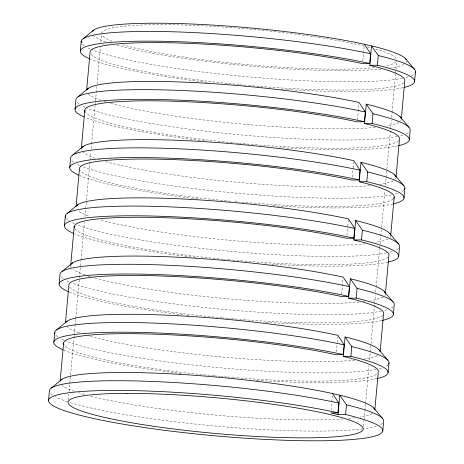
<?xml version="1.0" encoding="UTF-8"?>
<svg xmlns="http://www.w3.org/2000/svg" width="464" height="464" viewBox="0 0 464 464"><rect width="100%" height="100%" fill="white"/><g stroke="black" fill="none" stroke-linecap="round" stroke-linejoin="round"><path stroke-width="0.35" stroke-dasharray="2.32 1.74" d="M68.301 399.893L68.823 394.122M69.084 391.233L73.88 338.563M73.944 337.844L74.141 335.681M74.211 334.956L74.994 326.296M75.064 325.577L75.655 319.081M75.719 318.362L80.974 260.64M81.038 259.921L84.454 222.401M84.976 216.63L90.886 151.687M91.147 148.805L91.541 144.472M91.611 143.753L95.091 105.514M95.155 104.789L96.796 86.751M97.057 83.868L100.41 47.067M100.868 42.021L101.523 34.806M331.064 410.072L332.369 395.699M336.359 351.857L337.142 343.232M337.212 342.513L337.734 336.765M341.591 294.362L342.966 279.264M346.956 235.428L347.739 226.803M347.809 226.084L348.331 220.33M352.251 177.207L353.04 168.583M353.104 167.864L353.626 162.116M357.489 119.712L358.927 103.901M362.848 60.778L363.503 53.592M363.567 52.873L364.223 45.687M363.492 426.283L364.014 420.506M364.083 419.787L364.866 411.127M364.936 410.408L365.528 403.912M365.591 403.193L369.008 365.673M369.53 359.902L375.44 294.965M375.701 292.076L376.095 287.75M376.165 287.025L379.645 248.785M379.709 248.066L381.35 230.028M381.611 227.14L384.894 191.064M385.422 185.293L386.077 178.077M386.147 177.352L390.479 129.734M390.543 129.015L391.332 120.356M391.593 117.467L391.987 113.141M392.051 112.416L395.537 74.176M395.601 73.457L396.714 61.19M406.557 61.364A158.004 18.983 5.2 0 1 405.977 62.64M403.674 64.409A158.004 18.983 5.2 0 1 391.807 67.767M381.153 69.136A158.004 18.983 5.2 0 1 116.215 45.17M105.595 41.824A158.004 18.983 5.2 0 1 93.02 35.218M396.239 61.666A148.19 17.8 5.2 0 1 385.045 66.085M374.344 67.616A148.19 17.8 5.2 0 1 201.103 59.496L191.487 58.186A148.19 17.8 5.2 0 1 122.676 44.764M112.033 41.203A148.19 17.8 5.2 0 1 101.831 34.626M101.657 33.362A148.19 17.8 5.2 0 1 152.447 24.737L160.451 24.673A148.19 17.8 5.2 0 1 363.956 45.959M367.471 46.823A148.19 17.8 5.2 0 1 370.156 47.514M375.759 49.062A148.19 17.8 5.2 0 1 394.104 56.504L395.711 57.884A148.19 17.8 5.2 0 1 396.604 59.206M382.655 423.046A167.817 20.161 5.2 0 1 379.384 425.076M376.356 426.167A167.817 20.161 5.2 0 1 364.083 428.655M362.691 428.84A167.817 20.161 5.2 0 1 214.849 425.998A167.817 20.161 5.2 0 1 68.788 402.12M67.593 401.731A167.817 20.161 5.2 0 1 55.088 396.662M52.467 395.05A167.817 20.161 5.2 0 1 49.886 392.486M372.389 413.424A158.004 18.983 5.2 0 1 360.018 417.055M355.024 417.797A158.004 18.983 5.2 0 1 348.017 418.551M343.058 418.951A158.004 18.983 5.2 0 1 263.366 418.557L252.758 417.948A158.004 18.983 5.2 0 1 90.405 396.065M84.431 394.464A158.004 18.983 5.2 0 1 78.457 392.683M74.455 391.343A158.004 18.983 5.2 0 1 61.996 385.242M403.842 82.459A158.004 18.983 5.2 0 1 246.691 85.312M246.007 85.248A158.004 18.983 5.2 0 1 240.514 84.738M239.146 84.605A158.004 18.983 5.2 0 1 91.257 54.624M413.401 74.594A167.817 20.161 5.2 0 1 411.168 75.783M408.146 76.879A167.817 20.161 5.2 0 1 404.341 77.871M402.479 78.265A167.817 20.161 5.2 0 1 244.511 76.514A167.817 20.161 5.2 0 1 91.396 49.503M90.283 49.022A167.817 20.161 5.2 0 1 86.878 47.369M84.257 45.756A167.817 20.161 5.2 0 1 81.676 43.193M402.851 87.708A167.817 20.161 5.2 0 1 284.977 89.413M283.55 89.32A167.817 20.161 5.2 0 1 280.697 89.14M206.944 82.325A167.817 20.161 5.2 0 1 89.401 58.725M401.256 119.584A158.004 18.983 5.2 0 1 400.676 120.86M398.878 122.345A158.004 18.983 5.2 0 1 386.506 125.982M375.185 127.414A158.004 18.983 5.2 0 1 108.999 102.84M106.256 102.016A158.004 18.983 5.2 0 1 103.681 101.198M100.943 100.27A158.004 18.983 5.2 0 1 88.079 93.798M398.547 140.673A158.004 18.983 5.2 0 1 239.337 143.341M238.647 143.277A158.004 18.983 5.2 0 1 233.844 142.825M232.476 142.692A158.004 18.983 5.2 0 1 85.005 111.43M408.1 132.814A167.817 20.161 5.2 0 1 405.872 133.997M402.845 135.094A167.817 20.161 5.2 0 1 399.046 136.085M397.178 136.48A167.817 20.161 5.2 0 1 239.209 134.728A167.817 20.161 5.2 0 1 86.101 107.718M84.982 107.242A167.817 20.161 5.2 0 1 81.577 105.583M78.961 103.971A167.817 20.161 5.2 0 1 77.14 102.411M398.158 145.789A167.817 20.161 5.2 0 1 279.676 147.627M205.192 140.963A167.817 20.161 5.2 0 1 200.941 140.459M200.233 140.372A167.817 20.161 5.2 0 1 85.214 117.421M395.96 177.799A158.004 18.983 5.2 0 1 395.38 179.075M393.078 180.844A158.004 18.983 5.2 0 1 379.854 184.417M369.889 185.629A158.004 18.983 5.2 0 1 103.698 161.054M100.299 160.028A158.004 18.983 5.2 0 1 98.38 159.413M94.998 158.253A158.004 18.983 5.2 0 1 83.189 152.378M393.252 198.888A158.004 18.983 5.2 0 1 239.528 202.049M237.469 201.863A158.004 18.983 5.2 0 1 233.351 201.492M230.608 201.237A158.004 18.983 5.2 0 1 79.709 169.644M403.848 190.188A167.817 20.161 5.2 0 1 400.571 192.212M397.549 193.308A167.817 20.161 5.2 0 1 393.745 194.3M391.227 194.822A167.817 20.161 5.2 0 1 233.079 192.867A167.817 20.161 5.2 0 1 80.8 165.938M79.686 165.457A167.817 20.161 5.2 0 1 76.282 163.798M73.66 162.185A167.817 20.161 5.2 0 1 71.839 160.625M392.863 204.003A167.817 20.161 5.2 0 1 272.246 205.709M197.763 198.928A167.817 20.161 5.2 0 1 193.523 198.418M192.821 198.331A167.817 20.161 5.2 0 1 79.918 175.636M390.659 236.014A158.004 18.983 5.2 0 1 390.079 237.29M387.782 239.059A158.004 18.983 5.2 0 1 375.91 242.411M365.261 243.78A158.004 18.983 5.2 0 1 99.035 219.455M88.444 216.009A158.004 18.983 5.2 0 1 77.888 210.592M387.95 257.102A158.004 18.983 5.2 0 1 230.115 259.892M229.425 259.834A158.004 18.983 5.2 0 1 223.938 259.318M223.248 259.254A158.004 18.983 5.2 0 1 74.408 227.859M398.547 248.402A167.817 20.161 5.2 0 1 395.276 250.432M392.248 251.523A167.817 20.161 5.2 0 1 388.449 252.52M386.582 252.915A167.817 20.161 5.2 0 1 231.113 251.389A167.817 20.161 5.2 0 1 77.291 224.878M74.385 223.671A167.817 20.161 5.2 0 1 70.98 222.012M68.365 220.4A167.817 20.161 5.2 0 1 66.543 218.846M387.562 262.218A167.817 20.161 5.2 0 1 269.079 264.057M266.232 263.877A167.817 20.161 5.2 0 1 264.805 263.784M196.023 257.561A167.817 20.161 5.2 0 1 193.888 257.311M191.052 256.975A167.817 20.161 5.2 0 1 74.617 233.856M385.364 294.228A158.004 18.983 5.2 0 1 384.784 295.504M382.986 296.989A158.004 18.983 5.2 0 1 370.614 300.626M364.953 301.449A158.004 18.983 5.2 0 1 363.579 301.612M359.293 302.058A158.004 18.983 5.2 0 1 93.107 277.484M90.358 276.66A158.004 18.983 5.2 0 1 87.783 275.842M85.051 274.914A158.004 18.983 5.2 0 1 73.544 269.549M71.427 267.606A158.004 18.983 5.2 0 1 70.69 265.327M382.655 315.317A158.004 18.983 5.2 0 1 228.932 318.478M228.247 318.42A158.004 18.983 5.2 0 1 222.755 317.921M222.07 317.857A158.004 18.983 5.2 0 1 69.113 286.079M393.252 306.617A167.817 20.161 5.2 0 1 389.975 308.647M386.953 309.737A167.817 20.161 5.2 0 1 383.148 310.735M381.286 311.129A167.817 20.161 5.2 0 1 225.817 309.604A167.817 20.161 5.2 0 1 71.995 283.092M69.09 281.886A167.817 20.161 5.2 0 1 65.685 280.227M63.063 278.615A167.817 20.161 5.2 0 1 60.233 275.558M381.663 320.572A167.817 20.161 5.2 0 1 263.784 322.271M188.587 315.526A167.817 20.161 5.2 0 1 184.336 315.015M182.926 314.847A167.817 20.161 5.2 0 1 68.759 291.827M387.95 364.832A167.817 20.161 5.2 0 1 384.679 366.862M381.652 367.952A167.817 20.161 5.2 0 1 377.853 368.95M375.985 369.344A167.817 20.161 5.2 0 1 218.016 367.587A167.817 20.161 5.2 0 1 64.908 340.582M63.794 340.1A167.817 20.161 5.2 0 1 60.384 338.447M57.768 336.835A167.817 20.161 5.2 0 1 55.947 335.275M376.374 374.326A158.004 18.983 5.2 0 1 266.899 379.743L256.29 379.14A158.004 18.983 5.2 0 1 234.604 377.609M233.92 377.551A158.004 18.983 5.2 0 1 227.754 377.046M227.07 376.988A158.004 18.983 5.2 0 1 221.577 376.513M220.893 376.449A158.004 18.983 5.2 0 1 214.71 375.881M214.026 375.817A158.004 18.983 5.2 0 1 63.812 344.294M377.186 355.488A158.004 18.983 5.2 0 1 363.962 359.061M354.664 360.209A158.004 18.983 5.2 0 1 87.806 335.698M79.1 332.897A158.004 18.983 5.2 0 1 67.292 327.027M376.971 378.653A167.817 20.161 5.2 0 1 259.196 380.532M258.483 380.486A167.817 20.161 5.2 0 1 254.922 380.265M181.163 373.491A167.817 20.161 5.2 0 1 64.026 350.285"/><path stroke-width="0.7" d="M48.558 400.264L49.439 390.56A167.817 20.161 5.2 0 1 156.722 381.646A167.817 20.161 5.2 0 1 338.836 403.077L337.949 412.78L330.803 412.948L338.001 414.596L345.599 414.532L346.486 404.828L339.77 395.189L332.566 393.542A158.004 18.983 5.2 0 0 166.269 373.595A158.004 18.983 5.2 0 0 60.674 380.48M53.853 342.049L54.74 332.346M59.154 283.835L60.036 274.131A167.817 20.161 5.2 0 1 167.318 265.211A167.817 20.161 5.2 0 1 349.433 286.648L348.545 296.351L341.394 296.513A158.004 18.983 5.2 0 0 169.934 276.335A158.004 18.983 5.2 0 0 68.927 284.728L65.459 322.822M64.45 225.614L65.331 215.917M69.751 167.4L70.632 157.696A167.817 20.161 5.2 0 1 177.915 148.782A167.817 20.161 5.2 0 1 360.029 170.218L359.142 179.916L351.99 180.084A158.004 18.983 5.2 0 0 180.531 159.9A158.004 18.983 5.2 0 0 79.524 168.299L76.055 206.393M75.046 109.185L75.928 99.482A167.817 20.161 5.2 0 1 183.216 90.567A167.817 20.161 5.2 0 1 365.325 111.998L364.443 121.701L357.292 121.87A158.004 18.983 5.2 0 0 180.734 101.477A158.004 18.983 5.2 0 0 85.005 111.43M80.347 50.97L81.229 41.267M60.163 381.037L63.626 342.948M70.69 265.327L74.223 226.513M81.287 148.892L84.819 110.084M86.652 89.958L90.115 51.869A158.004 18.983 5.2 0 1 191.127 43.471A158.004 18.983 5.2 0 1 362.587 63.655L369.738 63.487L370.62 53.783L364.356 44.248A158.004 18.983 5.2 0 0 198.058 24.302A158.004 18.983 5.2 0 0 92.464 31.187M63.812 344.294A158.004 18.983 5.2 0 1 159.546 334.341A158.004 18.983 5.2 0 1 336.098 354.734L343.25 354.566L344.131 344.862L337.862 335.327A158.004 18.983 5.2 0 0 171.564 315.381A158.004 18.983 5.2 0 0 65.975 322.265M74.408 227.859A158.004 18.983 5.2 0 1 170.137 217.912A158.004 18.983 5.2 0 1 346.695 238.299L353.846 238.136L354.728 228.433L348.458 218.892A158.004 18.983 5.2 0 0 182.161 198.952A158.004 18.983 5.2 0 0 76.572 205.83M338.001 414.596L339.77 395.189A158.004 18.983 5.2 0 1 374.581 409.312M374.831 409.938L378.299 371.85A158.004 18.983 5.2 0 0 343.302 356.381L345.065 336.974A158.004 18.983 5.2 0 1 379.877 351.097M380.132 351.724L383.595 313.635A158.004 18.983 5.2 0 0 348.597 298.166L350.366 278.76A158.004 18.983 5.2 0 1 385.178 292.883M385.427 293.509L388.896 255.42A158.004 18.983 5.2 0 0 353.899 239.952L355.662 220.545A158.004 18.983 5.2 0 1 390.473 234.668M393.611 198.476A158.004 18.983 5.2 0 0 359.194 181.737L360.963 162.33A158.004 18.983 5.2 0 1 395.769 176.448M396.024 177.08L399.492 138.985A158.004 18.983 5.2 0 0 364.495 123.517L366.258 104.116A158.004 18.983 5.2 0 1 401.07 118.233M401.319 118.865L404.788 80.771A158.004 18.983 5.2 0 0 369.791 65.302L371.554 45.901L364.356 44.248M377.655 378.491A167.817 20.161 5.2 0 0 350.9 356.317L351.782 346.614L345.065 336.974M382.266 320.438A167.817 20.161 5.2 0 0 356.195 298.103L357.077 288.399L350.366 278.76M388.252 262.061A167.817 20.161 5.2 0 0 361.497 239.888L362.378 230.185L355.662 220.545M393.547 203.847A167.817 20.161 5.2 0 0 366.792 181.673L367.674 171.97L360.963 162.33M398.849 145.632A167.817 20.161 5.2 0 0 372.093 123.459L372.975 113.755L366.258 104.116M404.144 87.418A167.817 20.161 5.2 0 0 377.389 65.238L378.27 55.541L371.554 45.901A158.004 18.983 5.2 0 1 406.133 59.554M390.723 235.294L394.191 197.2M382.771 430.963L383.653 421.26A167.817 20.161 5.2 0 0 346.486 404.828M388.072 372.749L388.954 363.045M393.368 314.528L394.249 304.831A167.817 20.161 5.2 0 0 357.077 288.399M398.669 256.314L399.55 246.61A167.817 20.161 5.2 0 0 362.378 230.185M403.964 198.099L404.846 188.396M409.26 139.884L410.147 130.181A167.817 20.161 5.2 0 0 372.975 113.755M414.561 81.67L415.442 71.966M83.271 38.64L93.809 29.986M77.975 96.854L88.508 88.201M72.674 155.069L83.213 146.415M67.379 213.283L77.911 204.636M62.077 271.498L72.616 262.85M56.782 329.713L67.315 321.065M51.481 387.933L62.019 379.279M369.791 65.302L377.389 65.238M364.495 123.517L372.093 123.459M359.194 181.737L366.792 181.673M353.899 239.952L361.497 239.888M348.597 298.166L356.195 298.103M343.302 356.381L350.9 356.317M405.414 58.609L414.236 69.037M400.119 116.824L408.935 127.252M394.818 175.038L403.639 185.467M389.522 233.253L398.338 243.681M384.221 291.473L393.043 301.902M378.926 349.688L387.742 360.116M373.624 407.902L382.446 418.331M365.325 111.998L359.055 102.463A158.004 18.983 5.2 0 0 192.757 82.517A158.004 18.983 5.2 0 0 87.162 89.401M360.029 170.218L353.759 160.677A158.004 18.983 5.2 0 0 187.462 140.731A158.004 18.983 5.2 0 0 81.867 147.616M349.433 286.648L343.163 277.112A158.004 18.983 5.2 0 0 176.865 257.166A158.004 18.983 5.2 0 0 71.27 264.051M332.566 393.542L338.836 403.077M345.599 414.532A167.817 20.161 5.2 0 1 245.566 438.213A167.817 20.161 5.2 0 1 57.037 395.009A167.817 20.161 5.2 0 1 337.949 412.78M89.401 58.725A167.817 20.161 5.2 0 1 161.437 41.25A167.817 20.161 5.2 0 1 369.738 63.487M378.27 55.541A167.817 20.161 5.2 0 1 415.123 72.877M81.426 42.7A167.817 20.161 5.2 0 1 183.1 32.132A167.817 20.161 5.2 0 1 370.62 53.783M84.1 116.94A167.817 20.161 5.2 0 1 156.142 99.464A167.817 20.161 5.2 0 1 364.443 121.701M367.674 171.97A167.817 20.161 5.2 0 1 404.527 189.312M78.805 175.16A167.817 20.161 5.2 0 1 150.841 157.679A167.817 20.161 5.2 0 1 359.142 179.916M65.534 217.343A167.817 20.161 5.2 0 1 167.208 206.776A167.817 20.161 5.2 0 1 354.728 228.433M73.503 233.375A167.817 20.161 5.2 0 1 145.545 215.893A167.817 20.161 5.2 0 1 353.846 238.136M68.208 291.589A167.817 20.161 5.2 0 1 140.244 274.114A167.817 20.161 5.2 0 1 348.545 296.351M351.782 346.614A167.817 20.161 5.2 0 1 388.635 363.956M54.938 333.778A167.817 20.161 5.2 0 1 156.612 323.205A167.817 20.161 5.2 0 1 344.131 344.862M62.907 349.804A167.817 20.161 5.2 0 1 134.949 332.328A167.817 20.161 5.2 0 1 343.25 354.566M126.898 393.373L118.888 393.437A148.19 17.8 5.2 0 0 68.104 402.056L68.278 403.32A148.19 17.8 5.2 0 0 157.934 426.886L167.55 428.197A148.19 17.8 5.2 0 0 362.158 426.578L360.551 425.204A148.19 17.8 5.2 0 0 323.652 413.111L316.367 411.574A148.19 17.8 5.2 0 0 126.898 393.373"/></g></svg>
